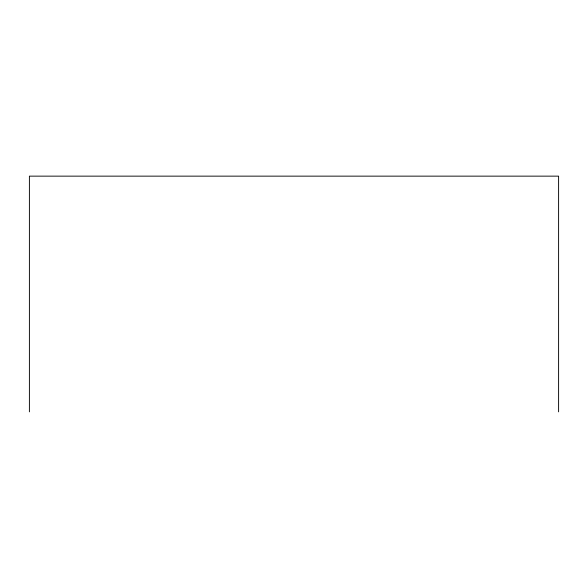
<?xml version="1.0" encoding="UTF-8"?>
<svg xmlns="http://www.w3.org/2000/svg" width="588" height="588" viewBox="0 0 588 588"><rect width="100%" height="100%" fill="white"/><g stroke="black" fill="none" stroke-linecap="round" stroke-linejoin="round"><path stroke-width="0.88" d="M558.6 411.857L558.6 176.143L29.4 176.143L29.4 411.857"/></g></svg>
